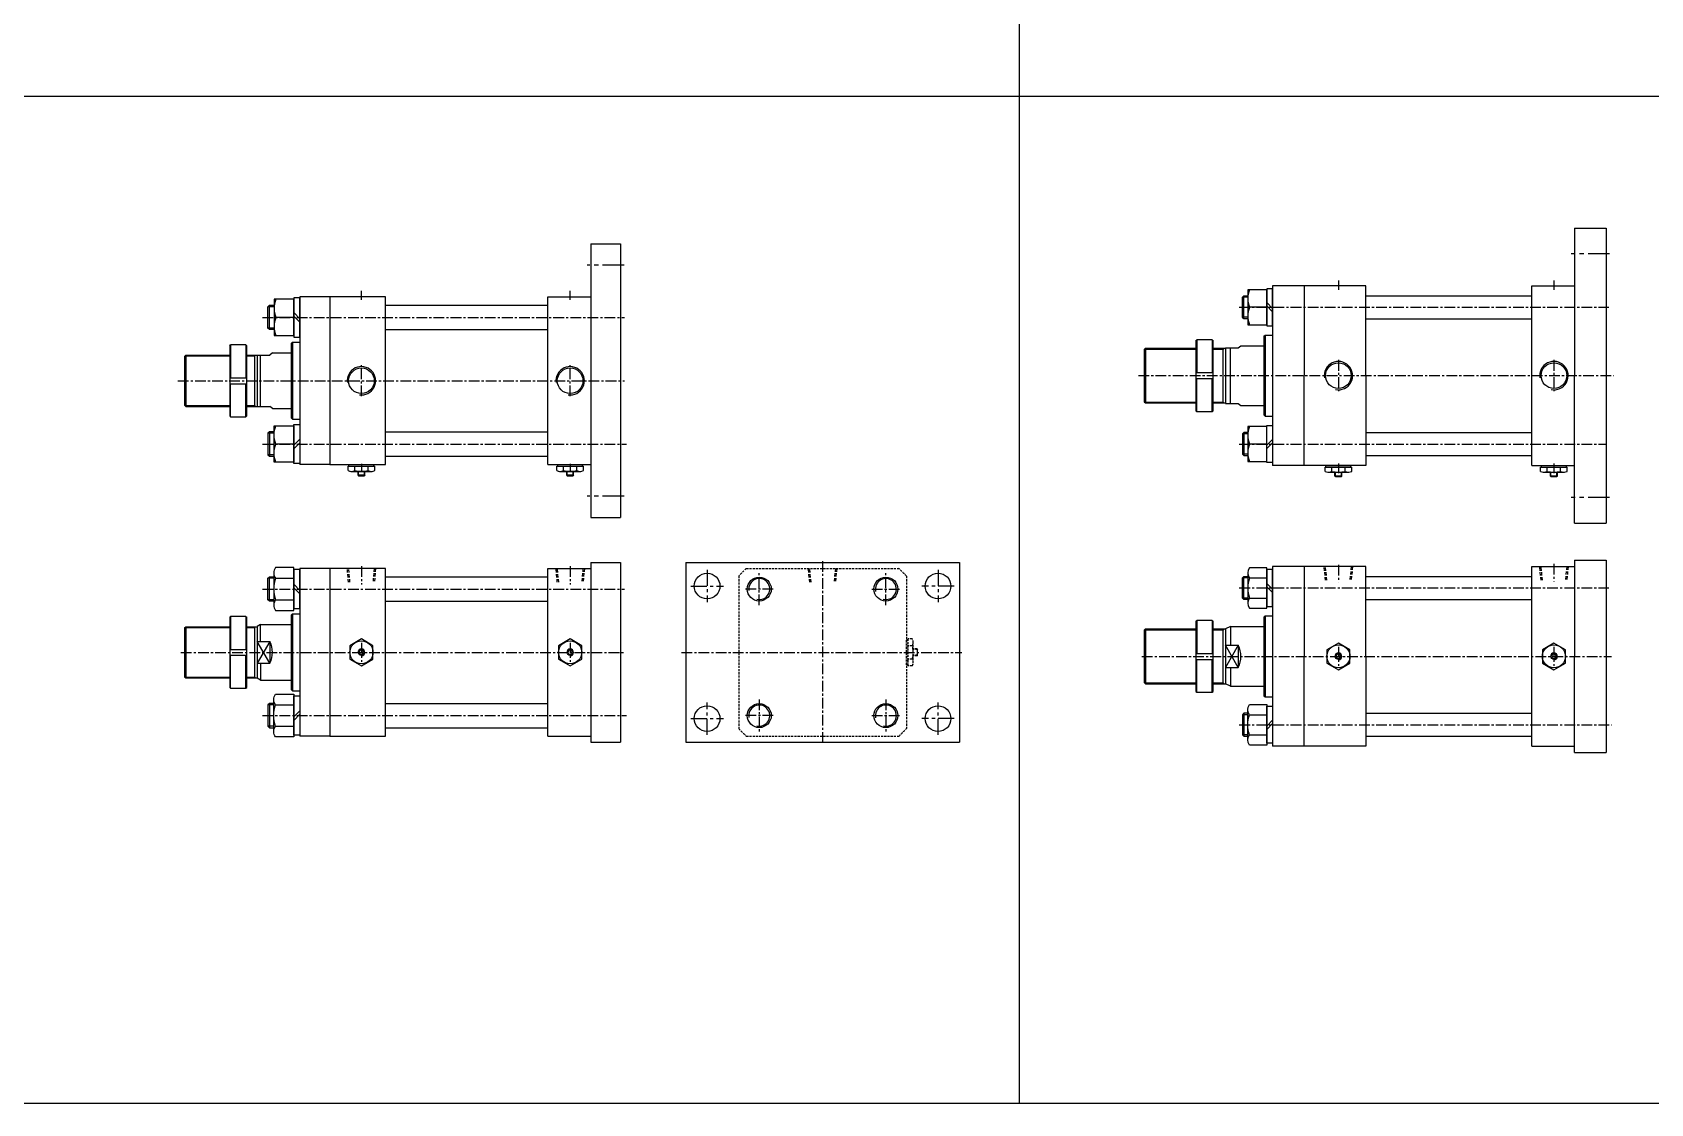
# Model space of a CAD drawing. Extents: x -819 to 8133, y 0 to 3948.
# Drawn here: x 1227 to 3119, y 0 to 1253 of the extents above; entities that cross this region are included whole.
import ezdxf

# ---------------------------------------------------------------- set-up
doc = ezdxf.new("R2010")
doc.units = 0
doc.header["$LTSCALE"] = 10
doc.header["$MEASUREMENT"] = 0
for name, pattern in [('CENTER', [2, 1.25, -0.25, 0.25, -0.25]), ('CENTERX2', [4, 2.5, -0.5, 0.5, -0.5]), ('HIDDEN', [0.375, 0.25, -0.125])]:
    doc.linetypes.add(name, pattern=pattern)
doc.layers.get('0').update_dxf_attribs({"linetype": 'CONTINUOUS'})
for name, color, linetype in [('CEN', 1, 'CENTERX2'), ('CENTER', 1, 'CENTER'), ('ML', 7, 'CONTINUOUS'), ('THIN', 3, 'CONTINUOUS'), ('외형선', 3, 'CONTINUOUS')]:
    doc.layers.add(name, color=color, linetype=linetype)

msp = doc.modelspace()

# ---------------------------------------------------------------- linework, layer by layer
for p, q in [((2381.3, 0), (2381.3, 2505.7)), ((8133.3, 1177.9), (0, 1177.9)), ((8133.3, 0), (0, 0))]:
    msp.add_line(p, q)
at = {"color": 7, "linetype": 'Continuous'}
for p, q in [((1596.3, 740.4), (1596.3, 745.4)), ((1596.3, 745.4), (1602.6, 745.4)), ((1597.3, 745.4), (1597.3, 747.4)), ((1597.3, 747.4), (1626.5, 747.4)), ((1599.5, 739.4), (1624.3, 739.4)), ((1602.6, 745.4), (1627.5, 745.4)), ((1604.1, 740.4), (1604.1, 745.4)), ((1607.9, 739.7), (1607.9, 739.7)), ((1607.9, 734.9), (1607.9, 739.4)), ((1615.9, 734.9), (1615.9, 739.4)), ((1619.7, 740.4), (1619.7, 745.4)), ((1626.5, 745.4), (1626.5, 747.4)), ((1627.5, 740.4), (1627.5, 745.4)), ((1840.3, 740.4), (1840.3, 745.4)), ((1840.3, 745.4), (1846.6, 745.4)), ((1841.3, 745.4), (1841.3, 747.4)), ((1841.3, 747.4), (1870.5, 747.4)), ((1843.5, 739.4), (1868.3, 739.4)), ((1846.6, 745.4), (1871.5, 745.4)), ((1848.1, 740.4), (1848.1, 745.4)), ((1851.9, 739.7), (1851.9, 739.7)), ((1851.9, 734.9), (1851.9, 739.4)), ((1859.9, 734.9), (1859.9, 739.4)), ((1863.7, 740.4), (1863.7, 745.4)), ((1870.5, 745.4), (1870.5, 747.4)), ((1871.5, 740.4), (1871.5, 745.4)), ((2738.4, 739.4), (2738.4, 744.4)), ((2738.4, 744.4), (2744.7, 744.4)), ((2739.4, 744.4), (2739.4, 746.4)), ((2739.4, 746.4), (2768.6, 746.4)), ((2741.6, 738.4), (2766.4, 738.4)), ((2744.7, 744.4), (2769.6, 744.4)), ((2746.2, 739.4), (2746.2, 744.4)), ((2750, 738.7), (2750, 738.7)), ((2750, 733.9), (2750, 738.4)), ((2758, 733.9), (2758, 738.4)), ((2761.8, 739.4), (2761.8, 744.4)), ((2768.6, 744.4), (2768.6, 746.4)), ((2769.6, 739.4), (2769.6, 744.4)), ((2990.4, 739.4), (2990.4, 744.4)), ((2990.4, 744.4), (2996.7, 744.4)), ((2991.4, 744.4), (2991.4, 746.4)), ((2991.4, 746.4), (3020.6, 746.4)), ((2993.6, 738.4), (3018.4, 738.4)), ((2996.7, 744.4), (3021.6, 744.4)), ((2998.2, 739.4), (2998.2, 744.4)), ((3002, 738.7), (3002, 738.7)), ((3002, 733.9), (3002, 738.4)), ((3010, 733.9), (3010, 738.4)), ((3013.8, 739.4), (3013.8, 744.4)), ((3020.6, 744.4), (3020.6, 746.4)), ((3021.6, 739.4), (3021.6, 744.4)), ((1607.9, 734.9), (1608.4, 734.4)), ((1615.9, 734.9), (1607.9, 734.9)), ((1608.4, 734.4), (1615.4, 734.4)), ((1615.9, 734.9), (1615.4, 734.4)), ((1851.9, 734.9), (1852.4, 734.4)), ((1859.9, 734.9), (1851.9, 734.9)), ((1852.4, 734.4), (1859.4, 734.4)), ((1859.9, 734.9), (1859.4, 734.4)), ((2750, 733.9), (2750.5, 733.4)), ((2758, 733.9), (2750, 733.9)), ((2750.5, 733.4), (2757.5, 733.4)), ((2758, 733.9), (2757.5, 733.4)), ((3002, 733.9), (3002.5, 733.4)), ((3010, 733.9), (3002, 733.9)), ((3002.5, 733.4), (3009.5, 733.4)), ((3010, 733.9), (3009.5, 733.4))]:
    msp.add_line(p, q, dxfattribs=at)
for points in [[(1598.4, 520), (1611.9, 512.2), (1625.4, 520), (1625.4, 535.6), (1611.9, 543.4), (1598.4, 535.6)], [(1610.5, 530.3), (1609, 527.8), (1610.5, 525.3), (1613.3, 525.3), (1614.8, 527.8), (1613.3, 530.3)], [(1842.4, 520), (1855.9, 512.2), (1869.4, 520), (1869.4, 535.6), (1855.9, 543.4), (1842.4, 535.6)], [(1854.5, 530.3), (1853, 527.8), (1854.5, 525.3), (1857.3, 525.3), (1858.8, 527.8), (1857.3, 530.3)], [(2740.5, 515.3), (2754, 507.5), (2767.5, 515.3), (2767.5, 530.8), (2754, 538.6), (2740.5, 530.8)], [(2992.5, 515.3), (3006, 507.5), (3019.5, 515.3), (3019.5, 530.8), (3006, 538.6), (2992.5, 530.8)], [(2752.5, 525.6), (2751.1, 523.1), (2752.5, 520.6), (2755.4, 520.6), (2756.9, 523.1), (2755.4, 525.6)], [(3004.5, 525.6), (3003.1, 523.1), (3004.5, 520.6), (3007.4, 520.6), (3008.9, 523.1), (3007.4, 525.6)]]:
    msp.add_lwpolyline(points, close=True, dxfattribs=at)
for centre, radius in [((1611.9, 527.8), 13.5), ((1611.9, 527.8), 3.5), ((1855.9, 527.8), 13.5), ((1855.9, 527.8), 3.5), ((2754, 523.1), 13.5), ((3006, 523.1), 13.5), ((2754, 523.1), 3.5), ((3006, 523.1), 3.5)]:
    msp.add_circle(centre, radius, dxfattribs=at)
for centre, radius, start, end in [((1599.5, 745.1), 5.62, 235.6158, 270), ((1600.2, 747.7), 8.22, 241.7006, 298.2994), ((1611.9, 770.8), 31.3, 255.6172, 270.0141), ((1611.9, 770.8), 31.3, 269.9859, 284.3828), ((1623.6, 747.7), 8.22, 241.7006, 298.2994), ((1843.5, 745.1), 5.62, 235.6158, 270), ((1844.2, 747.7), 8.22, 241.7006, 298.2994), ((1855.9, 770.8), 31.3, 255.6172, 270.0141), ((1855.9, 770.8), 31.3, 269.9859, 284.3828), ((1867.6, 747.7), 8.22, 241.7006, 298.2994), ((2741.6, 744.1), 5.62, 235.6158, 270), ((2742.3, 746.7), 8.22, 241.7006, 298.2994), ((2754, 769.8), 31.3, 255.6172, 270.0141), ((2754, 769.8), 31.3, 269.9859, 284.3828), ((2765.7, 746.7), 8.22, 241.7006, 298.2994), ((2993.6, 744.1), 5.62, 235.6158, 270), ((2994.3, 746.7), 8.22, 241.7006, 298.2994), ((3006, 769.8), 31.3, 255.6172, 270.0141), ((3006, 769.8), 31.3, 269.9859, 284.3828), ((3017.7, 746.7), 8.22, 241.7006, 298.2994)]:
    msp.add_arc(centre, radius, start, end, dxfattribs=at)
at = {"layer": 'CEN', "color": 1, "linetype": 'CENTER', "ltscale": 2}
for p, q in [((3071, 993.9), (3026, 993.9)), ((1918.9, 980.4), (1875.9, 980.4)), ((1918.9, 710.4), (1875.9, 710.4)), ((3071, 708.9), (3026, 708.9))]:
    msp.add_line(p, q, dxfattribs=at)
at = {"layer": 'CEN', "color": 1, "linetype": 'CENTER', "ltscale": 1.5}
for p, q in [((2016, 624.3), (2016, 586.3)), ((2286, 624.3), (2286, 586.3)), ((1997, 605.3), (2035, 605.3)), ((2305, 605.3), (2267, 605.3)), ((2016, 431.3), (2016, 469.3)), ((2286, 431.3), (2286, 469.3)), ((1997, 450.3), (2035, 450.3)), ((2305, 450.3), (2267, 450.3))]:
    msp.add_line(p, q, dxfattribs=at)
at = {"layer": 'CENTER'}
for p, q in [((2077, 582.9), (2077, 620.8)), ((2225, 582.9), (2225, 620.8)), ((2093.4, 601.8), (2060.5, 601.8)), ((2208.5, 601.8), (2241.4, 601.8)), ((2077, 472.8), (2077, 434.9)), ((2225, 472.8), (2225, 434.9)), ((2093.4, 453.8), (2060.5, 453.8)), ((2208.5, 453.8), (2241.4, 453.8))]:
    msp.add_line(p, q, dxfattribs=at)
at = {"layer": 'ML'}
for p, q in [((3030, 1023.9), (3067, 1023.9)), ((3067, 1023.9), (3067, 678.9)), ((1879.9, 1005.4), (1879.9, 685.4)), ((1879.9, 1005.4), (1914.9, 1005.4)), ((1914.9, 1005.4), (1914.9, 685.4)), ((2677, 956.4), (2677, 746.4)), ((2714, 956.4), (2677, 956.4)), ((2677, 956.4), (2677, 956.4)), ((1504.3, 905.2), (1504.3, 933.7)), ((1539.9, 943.4), (1539.9, 747.4)), ((1574.9, 943.4), (1539.9, 943.4)), ((1574.9, 943.4), (1574.9, 747.4)), ((1639.9, 943.4), (1574.9, 943.4)), ((1639.9, 747.4), (1639.9, 943.4)), ((1829.9, 943.4), (1879.9, 943.4)), ((1829.9, 747.4), (1829.9, 943.4)), ((2643.6, 917.9), (2643.6, 944.9)), ((2670.2, 931.4), (2650, 931.4)), ((2670.2, 936.8), (2677, 930)), ((2670.2, 932.9), (2677, 926.1)), ((1532.7, 919.4), (1511.8, 919.4)), ((1532.7, 925.1), (1539.9, 917.9)), ((1532.7, 921), (1539.9, 913.8)), ((1529.9, 888.9), (1531.4, 890.4)), ((1531.4, 890.4), (1531.4, 800.4)), ((2587.5, 892.4), (2588.5, 893.4)), ((2587.5, 892.4), (2587.5, 810.4)), ((2606.5, 893.4), (2588.5, 893.4)), ((2588.5, 893.4), (2588.5, 854.9)), ((2606.5, 893.4), (2606.5, 854.9)), ((2606.5, 893.4), (2607.5, 892.4)), ((2607.5, 810.4), (2607.5, 892.4)), ((2667, 897.4), (2668.5, 898.9)), ((2667, 897.4), (2667, 805.4)), ((2668.5, 898.9), (2668.5, 803.9)), ((1404.9, 873.9), (1406.4, 875.4)), ((1404.9, 873.9), (1404.9, 816.9)), ((1406.4, 875.4), (1406.4, 815.4)), ((1457.9, 886.4), (1458.9, 887.4)), ((1457.9, 886.4), (1457.9, 804.4)), ((1458.9, 887.4), (1458.9, 848.9)), ((1476.9, 887.4), (1458.9, 887.4)), ((1476.9, 887.4), (1476.9, 848.9)), ((1476.9, 887.4), (1477.9, 886.4)), ((1477.9, 804.4), (1477.9, 886.4)), ((1486.9, 875.4), (1486.9, 815.4)), ((1489.9, 875.4), (1489.9, 815.3)), ((1493.9, 815.4), (1493.9, 875.4)), ((1507.9, 877.9), (1504.9, 875.4)), ((1529.9, 888.9), (1529.9, 801.9)), ((2527, 881.9), (2528.5, 883.4)), ((2527, 881.9), (2527, 820.9)), ((2528.5, 883.4), (2528.5, 819.4)), ((2619, 883.4), (2619, 819.4)), ((2622, 883.9), (2622, 818.9)), ((2628, 818.9), (2628, 883.9)), ((2637, 883.9), (2640, 886.4)), ((2587.5, 854.9), (2607.5, 854.9)), ((1457.9, 848.9), (1477.9, 848.9)), ((1457.9, 841.9), (1477.9, 841.9)), ((1458.9, 803.4), (1458.9, 841.9)), ((1476.9, 803.4), (1476.9, 841.9)), ((2587.5, 847.9), (2607.5, 847.9)), ((2588.5, 809.4), (2588.5, 847.9)), ((2606.5, 809.4), (2606.5, 847.9)), ((1404.9, 816.9), (1406.4, 815.4)), ((1507.9, 812.9), (1504.9, 815.4)), ((2527, 820.9), (2528.5, 819.4)), ((2637, 818.9), (2640, 816.4)), ((1457.9, 804.4), (1458.9, 803.4)), ((1458.9, 803.4), (1476.9, 803.4)), ((1476.9, 803.4), (1477.9, 804.4)), ((1529.9, 801.9), (1531.4, 800.4)), ((2587.5, 810.4), (2588.5, 809.4)), ((2588.5, 809.4), (2606.5, 809.4)), ((2606.5, 809.4), (2607.5, 810.4)), ((2667, 805.4), (2668.5, 803.9)), ((1504.3, 785.7), (1504.3, 757.2)), ((1532.7, 769.9), (1539.9, 777.1)), ((2643.6, 784.9), (2643.6, 757.9)), ((2670.2, 770), (2677, 776.8)), ((1532.7, 771.4), (1511.8, 771.4)), ((1532.7, 765.8), (1539.9, 773)), ((2670.2, 771.4), (2650, 771.4)), ((2670.2, 766.1), (2677, 772.9)), ((1574.9, 747.4), (1539.9, 747.4)), ((1574.9, 747.4), (1639.9, 747.4)), ((1829.9, 747.4), (1879.9, 747.4)), ((2714, 746.4), (2677, 746.4)), ((1879.9, 685.4), (1914.9, 685.4)), ((3030, 678.9), (3067, 678.9)), ((1574.9, 625.8), (1539.9, 625.8)), ((1539.9, 625.8), (1539.9, 429.8)), ((1574.9, 625.8), (1574.9, 429.8)), ((1639.9, 625.8), (1574.9, 625.8)), ((1639.9, 429.8), (1639.9, 625.8)), ((1829.9, 429.8), (1829.9, 625.8)), ((1829.9, 625.8), (1879.9, 625.8)), ((1879.9, 632.8), (1879.9, 422.8)), ((1879.9, 632.8), (1914.9, 632.8)), ((1914.9, 632.8), (1914.9, 422.8)), ((1991, 632.8), (2311, 632.8)), ((1991, 632.8), (1991, 422.8)), ((2311, 632.8), (2311, 422.8)), ((2714, 628.1), (2677, 628.1)), ((2677, 628.1), (2677, 628.1)), ((2677, 628.1), (2677, 418.1)), ((3030, 635.6), (3067, 635.6)), ((3067, 635.6), (3067, 410.6)), ((1504.3, 587.5), (1504.3, 616.1)), ((1509.4, 620.6), (1509.4, 583)), ((1511.3, 614.4), (1532.7, 614.4)), ((1532.7, 607.5), (1539.9, 600.3)), ((2643.6, 589.6), (2643.6, 616.6)), ((2648.2, 620.8), (2648.2, 585.3)), ((2650, 614.9), (2670.2, 614.9)), ((2670.2, 608.4), (2677, 601.6)), ((1511.3, 589.3), (1532.7, 589.3)), ((1532.7, 603.4), (1539.9, 596.2)), ((2650, 591.2), (2670.2, 591.2)), ((2670.2, 604.5), (2677, 597.7)), ((1457.9, 568.8), (1458.9, 569.8)), ((1457.9, 568.8), (1457.9, 486.8)), ((1476.9, 569.8), (1458.9, 569.8)), ((1458.9, 569.8), (1458.9, 531.3)), ((1476.9, 569.8), (1477.9, 568.8)), ((1476.9, 569.8), (1476.9, 531.3)), ((1477.9, 486.8), (1477.9, 568.8)), ((1529.9, 571.3), (1531.4, 572.8)), ((1529.9, 571.3), (1529.9, 484.3)), ((1531.4, 572.8), (1531.4, 482.8)), ((2667, 569.1), (2668.5, 570.6)), ((2667, 569.1), (2667, 477.1)), ((2668.5, 570.6), (2668.5, 475.6)), ((1404.9, 556.3), (1406.4, 557.8)), ((1404.9, 556.3), (1404.9, 499.3)), ((1406.4, 557.8), (1406.4, 497.8)), ((1486.9, 557.8), (1486.9, 497.8)), ((1493.9, 560.3), (1489.9, 558)), ((1489.9, 558), (1489.9, 497.6)), ((1493.9, 540.3), (1493.9, 560.3)), ((2527, 553.6), (2528.5, 555.1)), ((2527, 553.6), (2527, 492.6)), ((2528.5, 555.1), (2528.5, 491.1)), ((2587.5, 564.1), (2588.5, 565.1)), ((2587.5, 564.1), (2587.5, 482.1)), ((2606.5, 565.1), (2588.5, 565.1)), ((2588.5, 565.1), (2588.5, 526.6)), ((2606.5, 565.1), (2607.5, 564.1)), ((2606.5, 565.1), (2606.5, 526.6)), ((2607.5, 482.1), (2607.5, 564.1)), ((2619, 555.1), (2619, 491.1)), ((2628, 558.1), (2622, 555.1)), ((2622, 555.1), (2622, 491.1)), ((2628, 558.1), (2628, 536)), ((1457.9, 531.3), (1477.9, 531.3)), ((1489.9, 540.3), (1504.9, 540.3)), ((1504.9, 540.3), (1504.9, 515.3)), ((2622, 536), (2637, 536)), ((2637, 536), (2637, 510.1)), ((1457.9, 524.3), (1477.9, 524.3)), ((1458.9, 485.8), (1458.9, 524.3)), ((1476.9, 485.8), (1476.9, 524.3)), ((1489.9, 515.3), (1504.9, 515.3)), ((1493.9, 515.3), (1493.9, 495.3)), ((2587.5, 526.6), (2607.5, 526.6)), ((2587.5, 519.6), (2607.5, 519.6)), ((2588.5, 481.1), (2588.5, 519.6)), ((2606.5, 481.1), (2606.5, 519.6)), ((1404.9, 499.3), (1406.4, 497.8)), ((1493.9, 495.3), (1489.9, 497.6)), ((2527, 492.6), (2528.5, 491.1)), ((2622, 510.1), (2637, 510.1)), ((2628, 510.1), (2628, 488.1)), ((1457.9, 486.8), (1458.9, 485.8)), ((1458.9, 485.8), (1476.9, 485.8)), ((1476.9, 485.8), (1477.9, 486.8)), ((1529.9, 484.3), (1531.4, 482.8)), ((2587.5, 482.1), (2588.5, 481.1)), ((2588.5, 481.1), (2606.5, 481.1)), ((2606.5, 481.1), (2607.5, 482.1)), ((2628, 488.1), (2622, 491.1)), ((2667, 477.1), (2668.5, 475.6)), ((1504.3, 468.1), (1504.3, 439.5)), ((1509.4, 435), (1509.4, 472.6)), ((1511.3, 466.4), (1532.7, 466.4)), ((1532.7, 452.3), (1539.9, 459.5)), ((1532.7, 448.2), (1539.9, 455.4)), ((2643.6, 456.6), (2643.6, 429.6)), ((2648.2, 425.3), (2648.2, 460.8)), ((2650, 454.9), (2670.2, 454.9)), ((1511.3, 441.3), (1532.7, 441.3)), ((2670.2, 441.6), (2677, 448.4)), ((2670.2, 437.7), (2677, 444.5)), ((1574.9, 429.8), (1539.9, 429.8)), ((1574.9, 429.8), (1639.9, 429.8)), ((1829.9, 429.8), (1879.9, 429.8)), ((1879.9, 422.8), (1914.9, 422.8)), ((1991, 422.8), (2311, 422.8)), ((2650, 431.2), (2670.2, 431.2)), ((2714, 418.1), (2677, 418.1)), ((3030, 410.6), (3067, 410.6))]:
    msp.add_line(p, q, dxfattribs=at)
at = {"layer": 'ML', "color": 1, "linetype": 'CENTER'}
for p, q in [((1611.9, 940.1), (1611.9, 950.6)), ((1855.9, 940.1), (1855.9, 950.6)), ((1496.2, 919.4), (1919.5, 919.4)), ((1611.9, 827.2), (1611.9, 863.7)), ((1855.9, 827.2), (1855.9, 863.7)), ((2754, 869.7), (2754, 833.2)), ((3006, 869.7), (3006, 833.2)), ((1397.4, 845.4), (1919.6, 845.4)), ((1496.2, 771.4), (1921.8, 771.4)), ((1611.9, 748.3), (1611.9, 738.7)), ((1855.9, 748.3), (1855.9, 738.7)), ((2754, 748.7), (2754, 737.2)), ((3006, 748.7), (3006, 737.2)), ((1611.9, 628.5), (1611.9, 607.3)), ((1855.9, 628.5), (1855.9, 607.3)), ((2151, 634.6), (2151, 422.1)), ((1496.2, 601.8), (1919.5, 601.8)), ((1611.9, 538.8), (1611.9, 516.8)), ((1855.9, 538.8), (1855.9, 516.8)), ((2754, 534.1), (2754, 512.1)), ((3006, 534.1), (3006, 512.1)), ((1400.9, 527.8), (1919.7, 527.8)), ((1986.1, 527.8), (2313.7, 527.8)), ((1496.2, 453.8), (1921.8, 453.8))]:
    msp.add_line(p, q, dxfattribs=at)
at = {"layer": 'ML', "color": 7, "linetype": 'Continuous'}
for p, q in [((1639.9, 933.7), (1829.9, 933.7)), ((1531.4, 890.4), (1539.9, 890.4)), ((1639.9, 905.2), (1829.9, 905.2)), ((1406.4, 875.4), (1457.9, 875.4)), ((1477.9, 875.4), (1489.9, 875.4)), ((1489.9, 875.4), (1504.9, 875.4)), ((1507.9, 877.9), (1529.9, 877.9)), ((1406.4, 815.4), (1457.9, 815.4)), ((1477.9, 815.4), (1489.9, 815.4)), ((1489.9, 815.4), (1504.9, 815.4)), ((1507.9, 812.9), (1529.9, 812.9)), ((1531.4, 800.4), (1539.9, 800.4)), ((1639.9, 785.7), (1829.9, 785.7)), ((1639.9, 757.2), (1829.9, 757.2)), ((1639.9, 616.1), (1829.9, 616.1)), ((1639.9, 587.5), (1829.9, 587.5)), ((1531.4, 572.8), (1539.9, 572.8)), ((1406.4, 557.8), (1457.9, 557.8)), ((1477.9, 557.8), (1489.9, 557.8)), ((1493.9, 560.3), (1529.9, 560.3)), ((1406.4, 497.8), (1457.9, 497.8)), ((1477.9, 497.8), (1489.9, 497.8)), ((1493.9, 495.3), (1529.9, 495.3)), ((1531.4, 482.8), (1539.9, 482.8)), ((1639.9, 468.1), (1829.9, 468.1)), ((1639.9, 439.5), (1829.9, 439.5))]:
    msp.add_line(p, q, dxfattribs=at)
at = {"layer": 'ML', "color": 2, "linetype": 'Continuous'}
for p, q in [((1405.4, 874.4), (1457.9, 874.4)), ((1477.9, 874.4), (1486.9, 874.4)), ((1405.4, 816.4), (1457.9, 816.4)), ((1477.9, 816.4), (1486.9, 816.4)), ((1405.4, 556.8), (1457.9, 556.8)), ((1477.9, 556.8), (1486.9, 556.8)), ((1405.4, 498.8), (1457.9, 498.8)), ((1477.9, 498.8), (1486.9, 498.8))]:
    msp.add_line(p, q, dxfattribs=at)
at = {"layer": 'ML', "color": 2}
for p, q in [((1486.9, 874.4), (1488.6, 875.4)), ((2619, 882.4), (2620.7, 883.4)), ((1486.9, 816.4), (1488.6, 815.4)), ((2619, 820.4), (2620.7, 819.4)), ((1608.4, 739.6), (1608.4, 739.6)), ((1608.4, 734.4), (1608.4, 739.4)), ((1615.4, 734.4), (1615.4, 739.4)), ((1852.4, 739.6), (1852.4, 739.6)), ((1852.4, 734.4), (1852.4, 739.4)), ((1859.4, 734.4), (1859.4, 739.4)), ((2750.5, 738.6), (2750.5, 738.6)), ((2750.5, 733.4), (2750.5, 738.4)), ((2757.5, 733.4), (2757.5, 738.4)), ((3002.5, 738.6), (3002.5, 738.6)), ((3002.5, 733.4), (3002.5, 738.4)), ((3009.5, 733.4), (3009.5, 738.4)), ((1486.9, 556.8), (1488.6, 557.8)), ((2619, 554.1), (2620.7, 555.1)), ((1504.9, 515.3), (1489.9, 540.3)), ((1504.9, 540.3), (1489.9, 515.3)), ((2637, 536), (2622, 510.1)), ((2637, 510.1), (2622, 536)), ((1486.9, 498.8), (1488.6, 497.8)), ((2619, 492.1), (2620.7, 491.1))]:
    msp.add_line(p, q, dxfattribs=at)
at = {"layer": 'ML', "color": 6, "linetype": 'HIDDEN', "ltscale": 1.5}
for p, q in [((1596.9, 609.8), (1595.3, 625.8)), ((1598.5, 609.8), (1596.9, 625.8)), ((1626.9, 625.8), (1625.3, 609.8)), ((1628.5, 625.8), (1626.9, 609.8)), ((1840.9, 609.8), (1839.3, 625.8)), ((1842.5, 609.8), (1840.9, 625.8)), ((1870.9, 625.8), (1869.3, 609.8)), ((1872.5, 625.8), (1870.9, 609.8)), ((2136, 609.8), (2134.4, 625.8)), ((2137.6, 609.8), (2136, 625.8)), ((2166, 625.8), (2164.4, 609.8)), ((2167.6, 625.8), (2166, 609.8)), ((2739, 612.1), (2737.4, 628.1)), ((2740.6, 612.1), (2739, 628.1)), ((2769, 628.1), (2767.4, 612.1)), ((2770.6, 628.1), (2769, 612.1)), ((2991, 612.1), (2989.4, 628.1)), ((2992.6, 612.1), (2991, 628.1)), ((3021, 628.1), (3019.4, 612.1)), ((3022.6, 628.1), (3021, 612.1))]:
    msp.add_line(p, q, dxfattribs=at)
at = {"layer": 'ML', "color": 6, "linetype": 'HIDDEN'}
for p, q in [((2061.8, 625.8), (2240.1, 625.8)), ((2053, 617), (2053, 438.7)), ((2249, 617), (2249, 438.7)), ((2249, 513.2), (2249, 542.4)), ((2251, 542.4), (2249, 542.4)), ((2256, 543.4), (2251, 543.4)), ((2251, 518.6), (2251, 543.4)), ((2256, 535.6), (2251, 535.6)), ((2257, 515.4), (2257, 540.2)), ((2261.5, 531.8), (2257, 531.8)), ((2262, 531.3), (2257, 531.3)), ((2261.5, 531.8), (2262, 531.3)), ((2261.5, 531.8), (2261.5, 523.8)), ((2262, 524.3), (2262, 531.3)), ((2251, 513.2), (2249, 513.2)), ((2256, 520), (2251, 520)), ((2251, 512.2), (2251, 518.6)), ((2256, 512.2), (2251, 512.2)), ((2256.7, 523.8), (2256.7, 523.8)), ((2256.8, 524.3), (2256.8, 524.3)), ((2262, 524.3), (2257, 524.3)), ((2261.5, 523.8), (2257, 523.8)), ((2261.5, 523.8), (2262, 524.3)), ((2061.8, 429.8), (2240.1, 429.8))]:
    msp.add_line(p, q, dxfattribs=at)
at = {"layer": 'ML'}
for points in [[(2670.2, 951.9), (2648.2, 951.9), (2648.2, 910.9), (2670.2, 910.9)], [(1532.7, 940.7), (1509.9, 940.7), (1509.9, 898.2), (1532.7, 898.2)], [(1532.7, 750.2), (1509.9, 750.2), (1509.9, 792.7), (1532.7, 792.7)], [(2670.2, 791.9), (2648.2, 791.9), (2648.2, 750.9), (2670.2, 750.9)]]:
    msp.add_lwpolyline(points, close=True, dxfattribs=at)
for points in [[(2650, 951.9, 0.178633), (2650, 931.4, 0.178633), (2650, 910.9)], [(1511.8, 940.7, 0.178633), (1511.8, 919.4, 0.178633), (1511.8, 898.2)], [(1511.8, 750.2, -0.178633), (1511.8, 771.4, -0.178633), (1511.8, 792.7)], [(2650, 791.9, 0.178633), (2650, 771.4, 0.178633), (2650, 750.9)], [(1532.7, 626.9), (1511.3, 626.9, 0.309401), (1511.3, 614.4, 0.154701), (1511.3, 589.3, 0.309401), (1511.3, 576.8), (1532.7, 576.8), (1532.7, 626.9)], [(2670.2, 626.7), (2650, 626.7, 0.309401), (2650, 614.9, 0.154701), (2650, 591.2, 0.309401), (2650, 579.4), (2670.2, 579.4), (2670.2, 626.7)], [(1532.7, 428.8), (1511.3, 428.8, -0.309401), (1511.3, 441.3, -0.154701), (1511.3, 466.4, -0.309401), (1511.3, 478.9), (1532.7, 478.9), (1532.7, 428.8)], [(2670.2, 419.4), (2650, 419.4, -0.309401), (2650, 431.2, -0.154701), (2650, 454.9, -0.309401), (2650, 466.7), (2670.2, 466.7), (2670.2, 419.4)]]:
    msp.add_lwpolyline(points, format="xyb", dxfattribs=at)
for points in [[(2677, 909.8), (2677, 953.1), (2670.2, 953.1), (2670.2, 909.8), (2677, 909.8)], [(1509.9, 905.2), (1504.3, 905.2), (1502.5, 906.9), (1502.5, 932), (1504.3, 933.7), (1509.9, 933.7)], [(1539.9, 896.5), (1539.9, 942.4), (1532.7, 942.4), (1532.7, 896.5), (1539.9, 896.5)], [(2648.2, 917.9), (2643.6, 917.9), (2642, 919.6), (2642, 943.3), (2643.6, 944.9), (2648.2, 944.9)], [(1509.9, 785.7), (1504.3, 785.7), (1502.5, 784), (1502.5, 758.9), (1504.3, 757.2), (1509.9, 757.2)], [(1539.9, 794.4), (1539.9, 748.5), (1532.7, 748.5), (1532.7, 794.4), (1539.9, 794.4)], [(2648.2, 784.9), (2643.6, 784.9), (2642, 783.3), (2642, 759.6), (2643.6, 757.9), (2648.2, 757.9)], [(2677, 793.1), (2677, 749.8), (2670.2, 749.8), (2670.2, 793.1), (2677, 793.1)], [(1539.9, 578.9), (1539.9, 624.8), (1532.7, 624.8), (1532.7, 578.9), (1539.9, 578.9)], [(2677, 581.4), (2677, 624.7), (2670.2, 624.7), (2670.2, 581.4), (2677, 581.4)], [(1509.4, 587.5), (1504.3, 587.5), (1502.5, 589.3), (1502.5, 614.4), (1504.3, 616.1), (1509.4, 616.1)], [(2648.2, 589.6), (2643.6, 589.6), (2642, 591.2), (2642, 614.9), (2643.6, 616.6), (2648.2, 616.6)], [(1539.9, 476.8), (1539.9, 430.9), (1532.7, 430.9), (1532.7, 476.8), (1539.9, 476.8)], [(1509.4, 468.1), (1504.3, 468.1), (1502.5, 466.4), (1502.5, 441.3), (1504.3, 439.5), (1509.4, 439.5)], [(2648.2, 456.6), (2643.6, 456.6), (2642, 454.9), (2642, 431.2), (2643.6, 429.6), (2648.2, 429.6)], [(2677, 464.7), (2677, 421.4), (2670.2, 421.4), (2670.2, 464.7), (2677, 464.7)]]:
    msp.add_lwpolyline(points, dxfattribs=at)
for centre, radius in [((1611.9, 845.4), 15), ((1855.9, 845.4), 15), ((2754, 851.4), 15), ((3006, 851.4), 15), ((2016, 605.3), 15), ((2077, 601.8), 14), ((2225, 601.8), 14), ((2286, 605.3), 15), ((2016, 450.3), 15), ((2077, 453.8), 14), ((2225, 453.8), 14), ((2286, 450.3), 15)]:
    msp.add_circle(centre, radius, dxfattribs=at)
at = {"layer": 'ML', "color": 2}
for centre, radius, start, end in [((1611.9, 845.4), 16.6, 261.7197, 186.8277), ((1855.9, 845.4), 16.6, 261.7197, 186.8277), ((2754, 851.4), 16.6, 258.5736, 189.2846), ((3006, 851.4), 16.6, 258.5736, 189.2846), ((2077, 601.8), 12.3, 256.2417, 187.2307), ((2225, 601.8), 12.3, 255.2852, 193.1137), ((1611.9, 527.8), 4, 270, 180), ((1855.9, 527.8), 4, 270, 180), ((2754, 523.1), 4, 270, 180), ((3006, 523.1), 4, 270, 180), ((2077, 453.8), 12.3, 257.0654, 189.93), ((2225, 453.8), 12.3, 257.5541, 191.7533)]:
    msp.add_arc(centre, radius, start, end, dxfattribs=at)
at = {"layer": 'ML', "color": 6, "linetype": 'HIDDEN'}
for centre, radius, start, end in [((2151, 527.8), 132.5, 132.3007, 137.6993), ((2151, 527.8), 132.5, 42.3007, 47.6993), ((2248.7, 539.5), 8.22, 331.7006, 28.2994), ((2225.6, 527.8), 31.3, 359.9859, 14.3828), ((2225.6, 527.8), 31.3, 345.6172, 0.0141), ((2248.7, 516.1), 8.22, 331.7006, 28.2994), ((2251.3, 515.4), 5.62, 325.6158, 0), ((2151, 527.8), 132.5, 222.3007, 227.6993), ((2151, 527.8), 132.5, 312.3007, 317.6993)]:
    msp.add_arc(centre, radius, start, end, dxfattribs=at)
at = {"layer": 'ML'}
for centre, radius, start, end in [((1480.4, 527.8), 27.5, 333.0085, 26.9915), ((2610.4, 523.1), 29.6, 333.9922, 26.0078)]:
    msp.add_arc(centre, radius, start, end, dxfattribs=at)
at = {"layer": 'THIN', "color": 2}
for p, q in [((1509.9, 932), (1502.5, 932)), ((2648.2, 943.3), (2642, 943.3)), ((2648.2, 919.6), (2642, 919.6)), ((1509.9, 906.9), (1502.5, 906.9)), ((1509.9, 784), (1502.5, 784)), ((2648.2, 783.3), (2642, 783.3)), ((1509.9, 758.9), (1502.5, 758.9)), ((2648.2, 759.6), (2642, 759.6)), ((1509.4, 614.4), (1502.5, 614.4)), ((2648.2, 614.9), (2642, 614.9)), ((1509.4, 589.3), (1502.5, 589.3)), ((2648.2, 591.2), (2642, 591.2)), ((1509.4, 466.4), (1502.5, 466.4)), ((2648.2, 454.9), (2642, 454.9)), ((1509.4, 441.3), (1502.5, 441.3)), ((2648.2, 431.2), (2642, 431.2))]:
    msp.add_line(p, q, dxfattribs=at)
at = {"layer": '외형선', "color": 7}
for p, q in [((3030, 1023.9), (3030, 851.4)), ((2786, 956.4), (2714, 956.4)), ((2714, 956.4), (2714, 851.4)), ((2786, 851.4), (2786, 956.4)), ((2980, 851.4), (2980, 956.4)), ((2980, 956.4), (3030, 956.4)), ((2714, 746.4), (2714, 851.4)), ((2786, 851.4), (2786, 746.4)), ((2980, 746.4), (2980, 851.4)), ((3030, 678.9), (3030, 851.4)), ((2786, 746.4), (2714, 746.4)), ((2980, 746.4), (3030, 746.4)), ((2786, 628.1), (2714, 628.1)), ((2714, 628.1), (2714, 523.1)), ((2786, 523.1), (2786, 628.1)), ((2980, 628.1), (3030, 628.1)), ((2980, 523.1), (2980, 628.1)), ((3030, 635.6), (3030, 523.1)), ((2714, 418.1), (2714, 523.1)), ((2786, 523.1), (2786, 418.1)), ((2980, 418.1), (2980, 523.1)), ((3030, 410.6), (3030, 523.1)), ((2786, 418.1), (2714, 418.1)), ((2980, 418.1), (3030, 418.1))]:
    msp.add_line(p, q, dxfattribs=at)
at = {"layer": '외형선', "color": 1, "linetype": 'CENTER'}
for p, q in [((2754, 962.8), (2754, 951.6)), ((3006, 962.8), (3006, 951.6)), ((2638.2, 931.4), (3070, 931.4)), ((2520.3, 851.4), (3075.8, 851.4)), ((2638.2, 771.4), (3067.1, 771.4)), ((2754, 630), (2754, 609.7)), ((3006, 631.2), (3006, 610.5)), ((2638.2, 603.1), (3070, 603.1)), ((2524.3, 523.1), (3073.3, 523.1)), ((2638.2, 443.1), (3073.5, 443.1))]:
    msp.add_line(p, q, dxfattribs=at)
at = {"layer": '외형선', "color": 7, "linetype": 'Continuous'}
for p, q in [((2786, 944.9), (2980, 944.9)), ((2786, 917.9), (2980, 917.9)), ((2668.5, 898.9), (2677, 898.9)), ((2528.5, 883.4), (2587.5, 883.4)), ((2607.5, 883.4), (2622, 883.4)), ((2622, 883.9), (2637, 883.9)), ((2640, 886.4), (2667, 886.4)), ((2528.5, 819.4), (2587.5, 819.4)), ((2607.5, 819.4), (2622, 819.4)), ((2622, 818.9), (2637, 818.9)), ((2640, 816.4), (2667, 816.4)), ((2668.5, 803.9), (2677, 803.9)), ((2786, 784.9), (2980, 784.9)), ((2786, 757.9), (2980, 757.9)), ((2786, 616.6), (2980, 616.6)), ((2786, 589.6), (2980, 589.6)), ((2668.5, 570.6), (2677, 570.6)), ((2528.5, 555.1), (2587.5, 555.1)), ((2607.5, 555.1), (2622, 555.1)), ((2628, 558.1), (2667, 558.1)), ((2528.5, 491.1), (2587.5, 491.1)), ((2607.5, 491.1), (2622, 491.1)), ((2628, 488.1), (2667, 488.1)), ((2668.5, 475.6), (2677, 475.6)), ((2786, 456.6), (2980, 456.6)), ((2786, 429.6), (2980, 429.6))]:
    msp.add_line(p, q, dxfattribs=at)
at = {"layer": '외형선', "color": 2, "linetype": 'Continuous'}
for p, q in [((2527.5, 882.4), (2587.5, 882.4)), ((2607.5, 882.4), (2619, 882.4)), ((2527.5, 820.4), (2587.5, 820.4)), ((2607.5, 820.4), (2619, 820.4)), ((2527.5, 554.1), (2587.5, 554.1)), ((2607.5, 554.1), (2619, 554.1)), ((2527.5, 492.1), (2587.5, 492.1)), ((2607.5, 492.1), (2619, 492.1))]:
    msp.add_line(p, q, dxfattribs=at)

doc.saveas('drawing.dxf')
